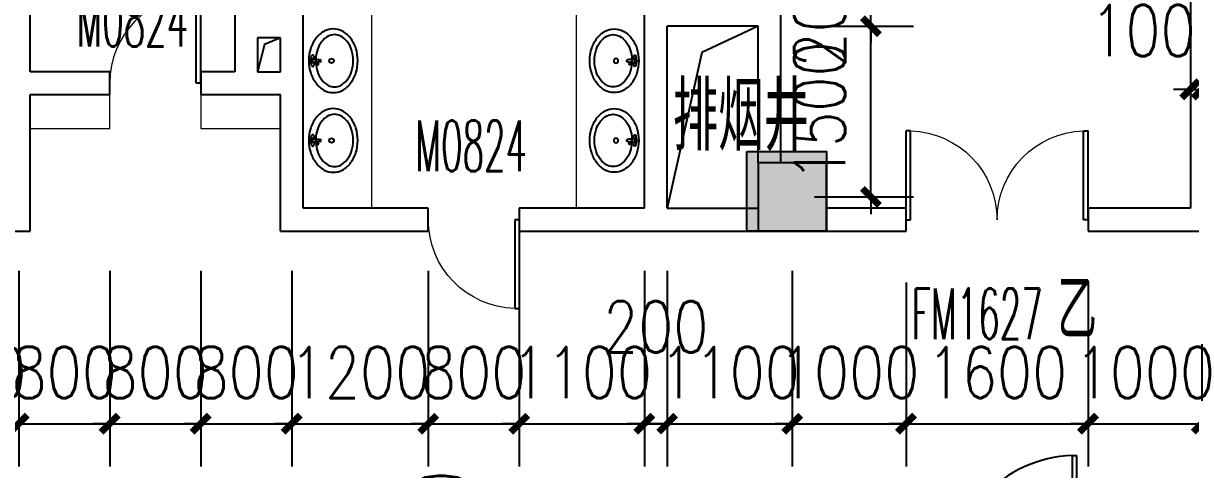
# Model space of a CAD drawing. Extents: x 1417642 to 3570900, y 124798 to 1191112.
# Drawn here: x 1460650 to 1470912, y 401999 to 405920 of the extents above; entities that cross this region are included whole.
import ezdxf

# ---------------------------------------------------------------- set-up
doc = ezdxf.new("R2010")
doc.units = 0
doc.header["$LTSCALE"] = 1000
doc.header["$MEASUREMENT"] = 0
doc.layers.get('0').update_dxf_attribs({"linetype": 'CONTINUOUS'})
doc.layers.get('Defpoints').update_dxf_attribs({"linetype": 'CONTINUOUS'})
for name, color, linetype in [('colu', 2, 'CONTINUOUS'), ('COLUMN', 9, 'CONTINUOUS'), ('LATRINE', 6, 'CONTINUOUS'), ('LVTRY', 6, 'CONTINUOUS'), ('PUB_DIM', 3, 'CONTINUOUS'), ('PUB_HATCH', 8, 'CONTINUOUS'), ('PUB_TEXT', 40, 'CONTINUOUS'), ('tiaozheng', 20, 'CONTINUOUS'), ('WALL', 4, 'CONTINUOUS'), ('WINDOW', 2, 'CONTINUOUS'), ('WINDOW_TEXT', 7, 'CONTINUOUS'), ('柱填充 @ 1', 8, 'CONTINUOUS')]:
    doc.layers.add(name, color=color, linetype=linetype)
doc.styles.add('_TCH_WINDOW', font='ROMANS.shx', dxfattribs={"width": 0.7, "height": 400, "bigfont": 'Z.shx'})
doc.styles.add('DIM_FONT', font='SIMPLEX.shx', dxfattribs={"width": 0.8})
doc.styles.add('Z', font='ROMANS', dxfattribs={"width": 0.7, "bigfont": 'Z'})
doc.dimstyles.new('DIMN150', dxfattribs={"dimscale": 1.5, "dimtxt": 300, "dimasz": 100, "dimexe": 250, "dimexo": 300, "dimgap": 150, "dimtad": 1, "dimdec": 0, "dimzin": 0, "dimdsep": 46, "dimtxsty": 'DIM_FONT', "dimblk": 'ARCHTICK', "dimcen": 0.09, "dimdle": 1.5, "dimclrt": 7, "dimazin": 2, "dimtfac": 1, "dimtdec": 0, "dimtix": 1, "dimtmove": 2, "dimatfit": 3, "dimldrblk": 'ARCHTICK', "dimfxl": 1, "dimtolj": 1, "dimtzin": 0, "dimarcsym": 0})

# ---------------------------------------------------------------- blocks, each defined once
blk = doc.blocks.new('5873')
at = {"layer": '柱填充 @ 1', "ltscale": 1000}
blk.add_hatch(color=256, dxfattribs=at).paths.add_polyline_path([(1531128, 706185), (1531828, 706185), (1531828, 705485), (1531128, 705485)])
at = {"layer": 'colu', "ltscale": 1000}
blk.add_lwpolyline([(1531128, 706185), (1531828, 706185), (1531828, 705485), (1531128, 705485)], close=True, dxfattribs=at)
blk = doc.blocks.new('_ArchTick')
at = {"color": 0, "linetype": 'ByBlock', "const_width": 0.4}
blk.add_lwpolyline([(-0.5, -0.5), (0.5, 0.5)], dxfattribs=at)
blk = doc.blocks.new('*D1607')
at = {"layer": 'Defpoints', "color": 0}
for p in [(1464842, 401095), (1465374, 401095), (1465374, 400895)]:
    blk.add_point(p, dxfattribs=at)
at = {"layer": 'PUB_DIM', "color": 0, "lineweight": -2}
for p, q in [((1464842, 401095), (1464842, 401245)), ((1464924, 401095), (1464467, 401095)), ((1464842, 400895), (1464842, 401095)), ((1464924, 400895), (1464467, 400895)), ((1464842, 400895), (1464842, 400745))]:
    blk.add_line(p, q, dxfattribs=at)
at = {"layer": 'PUB_DIM', "color": 0, "lineweight": -2, "xscale": 150, "yscale": 150, "zscale": 150}
for p, rotation in [((1464842, 401095), 270), ((1464842, 400895), 90)]:
    blk.add_blockref('_ArchTick', p, dxfattribs=dict(at, rotation=rotation))
at = {"layer": 'PUB_DIM', "color": 7, "insert": (1464324, 401529), "char_height": 450, "attachment_point": 5, "rotation": 90, "style": 'DIM_FONT'}
blk.add_mtext('\\A1;200', dxfattribs=at)
blk = doc.blocks.new('*D1609')
at = {"layer": 'Defpoints', "color": 0}
for p in [(1467156, 406095), (1468101, 406095), (1467156, 405895)]:
    blk.add_point(p, dxfattribs=at)
at = {"layer": 'PUB_DIM', "color": 0, "lineweight": -2}
for p, q in [((1468101, 406095), (1468101, 406245)), ((1467606, 406095), (1468476, 406095)), ((1468101, 405895), (1468101, 406095)), ((1467606, 405895), (1468476, 405895)), ((1468101, 405895), (1468101, 405745))]:
    blk.add_line(p, q, dxfattribs=at)
at = {"layer": 'PUB_DIM', "color": 0, "lineweight": -2, "xscale": 150, "yscale": 150, "zscale": 150}
for p, rotation in [((1468101, 406095), 270), ((1468101, 405895), 90)]:
    blk.add_blockref('_ArchTick', p, dxfattribs=dict(at, rotation=rotation))
at = {"layer": 'PUB_DIM', "color": 7, "insert": (1467651, 405995), "char_height": 450, "attachment_point": 5, "rotation": 90, "style": 'DIM_FONT'}
blk.add_mtext('\\A1;200', dxfattribs=at)
blk = doc.blocks.new('*D1610')
at = {"layer": 'Defpoints', "color": 0}
for p in [(1467156, 405895), (1468101, 405895), (1467156, 404395)]:
    blk.add_point(p, dxfattribs=at)
at = {"layer": 'PUB_DIM', "color": 0, "lineweight": -2}
for p, q in [((1468101, 405895), (1468101, 406045)), ((1467606, 405895), (1468476, 405895)), ((1468101, 404395), (1468101, 405895)), ((1467606, 404395), (1468476, 404395)), ((1468101, 404395), (1468101, 404245))]:
    blk.add_line(p, q, dxfattribs=at)
at = {"layer": 'PUB_DIM', "color": 0, "lineweight": -2, "xscale": 150, "yscale": 150, "zscale": 150}
for p, rotation in [((1468101, 405895), 270), ((1468101, 404395), 90)]:
    blk.add_blockref('_ArchTick', p, dxfattribs=dict(at, rotation=rotation))
at = {"layer": 'PUB_DIM', "color": 7, "insert": (1467651, 405145), "char_height": 450, "attachment_point": 5, "rotation": 90, "style": 'DIM_FONT'}
blk.add_mtext('\\A1;1500', dxfattribs=at)
blk = doc.blocks.new('*D1611')
at = {"layer": 'Defpoints', "color": 0}
for p in [(1470910, 405809), (1471010, 405809), (1471010, 405340)]:
    blk.add_point(p, dxfattribs=at)
at = {"layer": 'PUB_DIM', "color": 0, "lineweight": -2}
for p, q in [((1470910, 405340), (1470760, 405340)), ((1470910, 405359), (1470910, 404965)), ((1470910, 405340), (1471010, 405340)), ((1471010, 405359), (1471010, 404965)), ((1471010, 405340), (1471160, 405340))]:
    blk.add_line(p, q, dxfattribs=at)
at = {"layer": 'PUB_DIM', "color": 0, "lineweight": -2, "xscale": 150, "yscale": 150, "zscale": 150}
blk.add_blockref('_ArchTick', (1470910, 405340), dxfattribs=at)
at = {"layer": 'PUB_DIM', "color": 0, "lineweight": -2, "xscale": 150, "yscale": 150, "zscale": 150, "rotation": 180}
blk.add_blockref('_ArchTick', (1471010, 405340), dxfattribs=at)
at = {"layer": 'PUB_DIM', "color": 7, "insert": (1470493, 405857), "char_height": 450, "attachment_point": 5, "style": 'DIM_FONT'}
blk.add_mtext('\\A1;100', dxfattribs=at)
blk = doc.blocks.new('*D1866')
at = {"layer": 'Defpoints', "color": 0}
for p in [(1466310, 404195), (1467410, 404195), (1467410, 402403)]:
    blk.add_point(p, dxfattribs=at)
at = {"layer": 'PUB_DIM', "color": 0, "lineweight": -2}
for p, q in [((1466310, 403745), (1466310, 402028)), ((1467410, 403745), (1467410, 402028)), ((1466310, 402403), (1466160, 402403)), ((1466310, 402403), (1467410, 402403)), ((1467410, 402403), (1467560, 402403))]:
    blk.add_line(p, q, dxfattribs=at)
at = {"layer": 'PUB_DIM', "color": 0, "lineweight": -2, "xscale": 150, "yscale": 150, "zscale": 150}
blk.add_blockref('_ArchTick', (1466310, 402403), dxfattribs=at)
at = {"layer": 'PUB_DIM', "color": 0, "lineweight": -2, "xscale": 150, "yscale": 150, "zscale": 150, "rotation": 180}
blk.add_blockref('_ArchTick', (1467410, 402403), dxfattribs=at)
at = {"layer": 'PUB_DIM', "color": 7, "insert": (1466860, 402853), "char_height": 450, "attachment_point": 5, "style": 'DIM_FONT'}
blk.add_mtext('\\A1;1100', dxfattribs=at)
blk = doc.blocks.new('*D1867')
at = {"layer": 'Defpoints', "color": 0}
for p in [(1466110, 404195), (1466310, 404195), (1466310, 402403)]:
    blk.add_point(p, dxfattribs=at)
at = {"layer": 'PUB_DIM', "color": 0, "lineweight": -2}
for p, q in [((1466110, 403745), (1466110, 402028)), ((1466310, 403745), (1466310, 402028)), ((1466110, 402403), (1465960, 402403)), ((1466110, 402403), (1466310, 402403)), ((1466310, 402403), (1466460, 402403))]:
    blk.add_line(p, q, dxfattribs=at)
at = {"layer": 'PUB_DIM', "color": 0, "lineweight": -2, "xscale": 150, "yscale": 150, "zscale": 150}
blk.add_blockref('_ArchTick', (1466110, 402403), dxfattribs=at)
at = {"layer": 'PUB_DIM', "color": 0, "lineweight": -2, "xscale": 150, "yscale": 150, "zscale": 150, "rotation": 180}
blk.add_blockref('_ArchTick', (1466310, 402403), dxfattribs=at)
at = {"layer": 'PUB_DIM', "color": 7, "insert": (1466210, 403254), "char_height": 450, "attachment_point": 5, "style": 'DIM_FONT'}
blk.add_mtext('\\A1;200', dxfattribs=at)
blk = doc.blocks.new('*D1868')
at = {"layer": 'Defpoints', "color": 0}
for p in [(1465010, 404195), (1466110, 404195), (1466110, 402403)]:
    blk.add_point(p, dxfattribs=at)
at = {"layer": 'PUB_DIM', "color": 0, "lineweight": -2}
for p, q in [((1465010, 403745), (1465010, 402028)), ((1466110, 403745), (1466110, 402028)), ((1465010, 402403), (1464860, 402403)), ((1465010, 402403), (1466110, 402403)), ((1466110, 402403), (1466260, 402403))]:
    blk.add_line(p, q, dxfattribs=at)
at = {"layer": 'PUB_DIM', "color": 0, "lineweight": -2, "xscale": 150, "yscale": 150, "zscale": 150}
blk.add_blockref('_ArchTick', (1465010, 402403), dxfattribs=at)
at = {"layer": 'PUB_DIM', "color": 0, "lineweight": -2, "xscale": 150, "yscale": 150, "zscale": 150, "rotation": 180}
blk.add_blockref('_ArchTick', (1466110, 402403), dxfattribs=at)
at = {"layer": 'PUB_DIM', "color": 7, "insert": (1465560, 402853), "char_height": 450, "attachment_point": 5, "style": 'DIM_FONT'}
blk.add_mtext('\\A1;1100', dxfattribs=at)
blk = doc.blocks.new('*D1869')
at = {"layer": 'Defpoints', "color": 0}
for p in [(1464210, 404195), (1465010, 404195), (1465010, 402403)]:
    blk.add_point(p, dxfattribs=at)
at = {"layer": 'PUB_DIM', "color": 0, "lineweight": -2}
for p, q in [((1464210, 403745), (1464210, 402028)), ((1465010, 403745), (1465010, 402028)), ((1464210, 402403), (1464060, 402403)), ((1464210, 402403), (1465010, 402403)), ((1465010, 402403), (1465160, 402403))]:
    blk.add_line(p, q, dxfattribs=at)
at = {"layer": 'PUB_DIM', "color": 0, "lineweight": -2, "xscale": 150, "yscale": 150, "zscale": 150}
blk.add_blockref('_ArchTick', (1464210, 402403), dxfattribs=at)
at = {"layer": 'PUB_DIM', "color": 0, "lineweight": -2, "xscale": 150, "yscale": 150, "zscale": 150, "rotation": 180}
blk.add_blockref('_ArchTick', (1465010, 402403), dxfattribs=at)
at = {"layer": 'PUB_DIM', "color": 7, "insert": (1464610, 402853), "char_height": 450, "attachment_point": 5, "style": 'DIM_FONT'}
blk.add_mtext('\\A1;800', dxfattribs=at)
blk = doc.blocks.new('*D1870')
at = {"layer": 'Defpoints', "color": 0}
for p in [(1463010, 404195), (1464210, 404195), (1464210, 402403)]:
    blk.add_point(p, dxfattribs=at)
at = {"layer": 'PUB_DIM', "color": 0, "lineweight": -2}
for p, q in [((1463010, 403745), (1463010, 402028)), ((1464210, 403745), (1464210, 402028)), ((1463010, 402403), (1462860, 402403)), ((1463010, 402403), (1464210, 402403)), ((1464210, 402403), (1464360, 402403))]:
    blk.add_line(p, q, dxfattribs=at)
at = {"layer": 'PUB_DIM', "color": 0, "lineweight": -2, "xscale": 150, "yscale": 150, "zscale": 150}
blk.add_blockref('_ArchTick', (1463010, 402403), dxfattribs=at)
at = {"layer": 'PUB_DIM', "color": 0, "lineweight": -2, "xscale": 150, "yscale": 150, "zscale": 150, "rotation": 180}
blk.add_blockref('_ArchTick', (1464210, 402403), dxfattribs=at)
at = {"layer": 'PUB_DIM', "color": 7, "insert": (1463610, 402853), "char_height": 450, "attachment_point": 5, "style": 'DIM_FONT'}
blk.add_mtext('\\A1;1200', dxfattribs=at)
blk = doc.blocks.new('*D1871')
at = {"layer": 'Defpoints', "color": 0}
for p in [(1462210, 404195), (1463010, 404195), (1463010, 402403)]:
    blk.add_point(p, dxfattribs=at)
at = {"layer": 'PUB_DIM', "color": 0, "lineweight": -2}
for p, q in [((1462210, 403745), (1462210, 402028)), ((1463010, 403745), (1463010, 402028)), ((1462210, 402403), (1462060, 402403)), ((1462210, 402403), (1463010, 402403)), ((1463010, 402403), (1463160, 402403))]:
    blk.add_line(p, q, dxfattribs=at)
at = {"layer": 'PUB_DIM', "color": 0, "lineweight": -2, "xscale": 150, "yscale": 150, "zscale": 150}
blk.add_blockref('_ArchTick', (1462210, 402403), dxfattribs=at)
at = {"layer": 'PUB_DIM', "color": 0, "lineweight": -2, "xscale": 150, "yscale": 150, "zscale": 150, "rotation": 180}
blk.add_blockref('_ArchTick', (1463010, 402403), dxfattribs=at)
at = {"layer": 'PUB_DIM', "color": 7, "insert": (1462610, 402853), "char_height": 450, "attachment_point": 5, "style": 'DIM_FONT'}
blk.add_mtext('\\A1;800', dxfattribs=at)
blk = doc.blocks.new('*D1872')
at = {"layer": 'Defpoints', "color": 0}
for p in [(1461410, 404195), (1462210, 404195), (1462210, 402403)]:
    blk.add_point(p, dxfattribs=at)
at = {"layer": 'PUB_DIM', "color": 0, "lineweight": -2}
for p, q in [((1461410, 403745), (1461410, 402028)), ((1462210, 403745), (1462210, 402028)), ((1461410, 402403), (1461260, 402403)), ((1461410, 402403), (1462210, 402403)), ((1462210, 402403), (1462360, 402403))]:
    blk.add_line(p, q, dxfattribs=at)
at = {"layer": 'PUB_DIM', "color": 0, "lineweight": -2, "xscale": 150, "yscale": 150, "zscale": 150}
blk.add_blockref('_ArchTick', (1461410, 402403), dxfattribs=at)
at = {"layer": 'PUB_DIM', "color": 0, "lineweight": -2, "xscale": 150, "yscale": 150, "zscale": 150, "rotation": 180}
blk.add_blockref('_ArchTick', (1462210, 402403), dxfattribs=at)
at = {"layer": 'PUB_DIM', "color": 7, "insert": (1461810, 402853), "char_height": 450, "attachment_point": 5, "style": 'DIM_FONT'}
blk.add_mtext('\\A1;800', dxfattribs=at)
blk = doc.blocks.new('*D1873')
at = {"layer": 'Defpoints', "color": 0}
for p in [(1460610, 404195), (1461410, 404195), (1461410, 402403)]:
    blk.add_point(p, dxfattribs=at)
at = {"layer": 'PUB_DIM', "color": 0, "lineweight": -2}
for p, q in [((1460610, 403745), (1460610, 402028)), ((1461410, 403745), (1461410, 402028)), ((1460610, 402403), (1460460, 402403)), ((1460610, 402403), (1461410, 402403)), ((1461410, 402403), (1461560, 402403))]:
    blk.add_line(p, q, dxfattribs=at)
at = {"layer": 'PUB_DIM', "color": 0, "lineweight": -2, "xscale": 150, "yscale": 150, "zscale": 150}
blk.add_blockref('_ArchTick', (1460610, 402403), dxfattribs=at)
at = {"layer": 'PUB_DIM', "color": 0, "lineweight": -2, "xscale": 150, "yscale": 150, "zscale": 150, "rotation": 180}
blk.add_blockref('_ArchTick', (1461410, 402403), dxfattribs=at)
at = {"layer": 'PUB_DIM', "color": 7, "insert": (1461010, 402853), "char_height": 450, "attachment_point": 5, "style": 'DIM_FONT'}
blk.add_mtext('\\A1;800', dxfattribs=at)
blk = doc.blocks.new('*D1874')
at = {"layer": 'Defpoints', "color": 0}
for p in [(1459510, 404195), (1460610, 404195), (1460610, 402403)]:
    blk.add_point(p, dxfattribs=at)
at = {"layer": 'PUB_DIM', "color": 0, "lineweight": -2}
for p, q in [((1459510, 403745), (1459510, 402028)), ((1460610, 403745), (1460610, 402028)), ((1459510, 402403), (1459360, 402403)), ((1459510, 402403), (1460610, 402403)), ((1460610, 402403), (1460760, 402403))]:
    blk.add_line(p, q, dxfattribs=at)
at = {"layer": 'PUB_DIM', "color": 0, "lineweight": -2, "xscale": 150, "yscale": 150, "zscale": 150}
blk.add_blockref('_ArchTick', (1459510, 402403), dxfattribs=at)
at = {"layer": 'PUB_DIM', "color": 0, "lineweight": -2, "xscale": 150, "yscale": 150, "zscale": 150, "rotation": 180}
blk.add_blockref('_ArchTick', (1460610, 402403), dxfattribs=at)
at = {"layer": 'PUB_DIM', "color": 7, "insert": (1460060, 402853), "char_height": 450, "attachment_point": 5, "style": 'DIM_FONT'}
blk.add_mtext('\\A1;1100', dxfattribs=at)
blk = doc.blocks.new('*D1877')
at = {"layer": 'Defpoints', "color": 0}
for p in [(1470010, 404095), (1471010, 404095), (1471010, 402403)]:
    blk.add_point(p, dxfattribs=at)
at = {"layer": 'PUB_DIM', "color": 0, "lineweight": -2}
for p, q in [((1470010, 403645), (1470010, 402028)), ((1471010, 403645), (1471010, 402028)), ((1470010, 402403), (1469860, 402403)), ((1470010, 402403), (1471010, 402403)), ((1471010, 402403), (1471160, 402403))]:
    blk.add_line(p, q, dxfattribs=at)
at = {"layer": 'PUB_DIM', "color": 0, "lineweight": -2, "xscale": 150, "yscale": 150, "zscale": 150}
blk.add_blockref('_ArchTick', (1470010, 402403), dxfattribs=at)
at = {"layer": 'PUB_DIM', "color": 0, "lineweight": -2, "xscale": 150, "yscale": 150, "zscale": 150, "rotation": 180}
blk.add_blockref('_ArchTick', (1471010, 402403), dxfattribs=at)
at = {"layer": 'PUB_DIM', "color": 7, "insert": (1470510, 402853), "char_height": 450, "attachment_point": 5, "style": 'DIM_FONT'}
blk.add_mtext('\\A1;1000', dxfattribs=at)
blk = doc.blocks.new('*D1878')
at = {"layer": 'Defpoints', "color": 0}
for p in [(1468410, 404095), (1470010, 404095), (1470010, 402403)]:
    blk.add_point(p, dxfattribs=at)
at = {"layer": 'PUB_DIM', "color": 0, "lineweight": -2}
for p, q in [((1468410, 403645), (1468410, 402028)), ((1470010, 403645), (1470010, 402028)), ((1468410, 402403), (1468260, 402403)), ((1468410, 402403), (1470010, 402403)), ((1470010, 402403), (1470160, 402403))]:
    blk.add_line(p, q, dxfattribs=at)
at = {"layer": 'PUB_DIM', "color": 0, "lineweight": -2, "xscale": 150, "yscale": 150, "zscale": 150}
blk.add_blockref('_ArchTick', (1468410, 402403), dxfattribs=at)
at = {"layer": 'PUB_DIM', "color": 0, "lineweight": -2, "xscale": 150, "yscale": 150, "zscale": 150, "rotation": 180}
blk.add_blockref('_ArchTick', (1470010, 402403), dxfattribs=at)
at = {"layer": 'PUB_DIM', "color": 7, "insert": (1469210, 402853), "char_height": 450, "attachment_point": 5, "style": 'DIM_FONT'}
blk.add_mtext('\\A1;1600', dxfattribs=at)
blk = doc.blocks.new('*D1879')
at = {"layer": 'Defpoints', "color": 0}
for p in [(1467410, 404095), (1468410, 404095), (1468410, 402403)]:
    blk.add_point(p, dxfattribs=at)
at = {"layer": 'PUB_DIM', "color": 0, "lineweight": -2}
for p, q in [((1467410, 403645), (1467410, 402028)), ((1468410, 403645), (1468410, 402028)), ((1467410, 402403), (1467260, 402403)), ((1467410, 402403), (1468410, 402403)), ((1468410, 402403), (1468560, 402403))]:
    blk.add_line(p, q, dxfattribs=at)
at = {"layer": 'PUB_DIM', "color": 0, "lineweight": -2, "xscale": 150, "yscale": 150, "zscale": 150}
blk.add_blockref('_ArchTick', (1467410, 402403), dxfattribs=at)
at = {"layer": 'PUB_DIM', "color": 0, "lineweight": -2, "xscale": 150, "yscale": 150, "zscale": 150, "rotation": 180}
blk.add_blockref('_ArchTick', (1468410, 402403), dxfattribs=at)
at = {"layer": 'PUB_DIM', "color": 7, "insert": (1467910, 402853), "char_height": 450, "attachment_point": 5, "style": 'DIM_FONT'}
blk.add_mtext('\\A1;1000', dxfattribs=at)
blk = doc.blocks.new('_FZH')
blk.add_lwpolyline([(-0.5, -0.5), (0.5, -0.5), (0.5, 0.5), (-0.5, 0.5)], close=True)
at = {"layer": 'PUB_HATCH'}
blk.add_solid([(-0.5, -0.5), (0.5, -0.5), (-0.5, 0.5), (0.5, 0.5)], dxfattribs=at)
blk = doc.blocks.new('$DorLib2D$00000225')
at = {"color": 0}
for p, q in [((0.475, -0.0014), (0.475, 0.7521)), ((0.475, 0.7521), (0.5, 0.7521)), ((0.5, -0.0014), (0.5, 0.7521)), ((-0.5, 0), (-0.5, 0.252)), ((-0.475, 0.252), (-0.5, 0.252)), ((-0.475, 0), (-0.475, 0.252)), ((-0.475, 0), (-0.5, 0)), ((0.475, -0.0014), (0.5, -0.0014))]:
    blk.add_line(p, q, dxfattribs=at)
for centre, radius, start, end in [((0.5046, -0.0019), 0.7546, 92.24927, 179.72377), ((-0.5008, 0.0026), 0.2508, 359.78987, 84.09744)]:
    blk.add_arc(centre, radius, start, end, dxfattribs=at)
blk = doc.blocks.new('$lvtry$00000193')
for p, q in [((-17, -43, 0), (-17, -33, 0)), ((17, -43, 0), (17, -33, 0))]:
    blk.add_line(p, q)
at = {"elevation": 0}
blk.add_lwpolyline([(280, -215, 0.12431), (260, -136, 0.105707), (198, -63, 0.086941), (110, -17, 0.077137), (0, 0, 0.077137), (-110, -17, 0.086941), (-198, -63, 0.105707), (-260, -136, 0.12431), (-280, -215, 0.12431), (-260, -294, 0.105707), (-198, -367, 0.086941), (-110, -413, 0.077137), (0, -430, 0.077137), (110, -413, 0.086941), (198, -367, 0.105707), (260, -294, 0.12431)], format="xyb", close=True, dxfattribs=at)
blk.add_lwpolyline([(-25, -61, 0.056876), (-95, -75, 0.086941), (-168, -113, 0.105707), (-216, -170, 0.12431), (-230, -225, 0.12431), (-216, -280, 0.105707), (-168, -337, 0.086941), (-95, -375, 0.077137), (0, -390, 0.077137), (95, -375, 0.086941), (168, -337, 0.105707), (216, -280, 0.12431), (230, -225, 0.12431), (216, -170, 0.105707), (168, -113, 0.086941), (95, -75, 0.06676), (13, -60, 0.06676)], format="xyb", dxfattribs=at)
for centre, radius in [((0, -43, 0), 16.7), ((0, -200, 0), 20)]:
    blk.add_circle(centre, radius)
for centre, radius, start, end in [((-40, -34, 0), 10.1, 106.6096, 258.1648), ((-64, 234, 0), 259, 274.7069, 282.3732), ((-75, -213, 0), 173, 71.36, 79.1873), ((-29, -80, 0), 6.77, 155.344, 308.3224), ((-171, 19, 0), 166, 324.8411, 338.1337), ((-171, 19, 0), 170, 324.8411, 331.3523), ((-29, -80, 0), 3.37, 155.344, 308.3224), ((100, -194, 0), 170, 132.3141, 138.8253), ((100, -194, 0), 166, 125.5327, 138.8253), ((-12, -58, 0), 10.6, 201.8924, 261.774), ((0, -33, 0), 16.7, 0, 180), ((-381, -115, 0), 372, 2.3982, 6.7627), ((0, -96, 0), 9.9, 201.7837, 338.2163), ((64, 234, 0), 259, 257.6268, 265.2931), ((381, -115, 0), 372, 170.1008, 177.6018), ((75, -213, 0), 173, 100.8127, 110.4191), ((40, -34, 0), 10.1, 281.8352, 73.3904)]:
    blk.add_arc(centre, radius, start, end)
blk.add_point((0, -33, 0))
blk = doc.blocks.new('$DorLib2D$00000001')
for p, q in [((0.45, 0.975), (0.5, 0.975)), ((0.45, 0), (0.45, 0.975)), ((0.5, 0), (0.5, 0.975)), ((0.5, 0), (0.45, 0))]:
    blk.add_line(p, q)
at = {"lineweight": 13}
blk.add_arc((0.475, 0), 0.975, 91.4693, 180, dxfattribs=at)
blk = doc.blocks.new('$DorLib2D$00000002')
for p, q in [((-0.5, 0), (-0.5, 0.4875)), ((-0.475, 0.4875), (-0.5, 0.4875)), ((-0.475, 0), (-0.475, 0.4875)), ((0.475, 0), (0.475, 0.4875)), ((0.475, 0.4875), (0.5, 0.4875)), ((0.5, 0), (0.5, 0.4875)), ((-0.5, 0), (-0.475, 0)), ((0.5, 0), (0.475, 0))]:
    blk.add_line(p, q)
at = {"lineweight": 13}
for centre, start, end in [((-0.4875, 0), 0, 88.53072), ((0.4875, 0), 91.46928, 180)]:
    blk.add_arc(centre, 0.4875, start, end, dxfattribs=at)

msp = doc.modelspace()

# ---------------------------------------------------------------- linework, layer by layer
at = {"layer": 'LATRINE', "lineweight": 0}
for points in [[(1463710.3, 407495.4), (1463710.3, 404292.5)], [(1465510.3, 407495.4), (1465510.3, 404292.5)]]:
    msp.add_lwpolyline(points, dxfattribs=at)
at = {"layer": 'LVTRY', "lineweight": 0}
for points in [[(1461410.3, 405295.4), (1460710.3, 405295.4), (1460710.3, 404995.7), (1461410.3, 404995.7)], [(1462910.3, 405295.4), (1462210.3, 405295.4), (1462210.3, 404995.7), (1462910.3, 404995.7)]]:
    msp.add_lwpolyline(points, close=True, dxfattribs=at)
at = {"layer": 'tiaozheng', "color": 2}
for p, q in [((1467110.3, 405895.4), (1466613.9, 405663.6)), ((1462910.3, 405792.5), (1462770.4, 405735.2)), ((1462770.4, 405735.2), (1462710.3, 405495.4)), ((1466613.9, 405663.6), (1466310.3, 404295.5))]:
    msp.add_line(p, q, dxfattribs=at)
at = {"layer": 'WALL'}
for p, q in [((1470910.3, 412495.5), (1470910.3, 404295.5)), ((1460710.3, 405495.4), (1460710.3, 407495.4)), ((1463110.3, 405892.5), (1463110.3, 407495.4)), ((1462510.3, 405992.5), (1462510.3, 405495.4)), ((1466110.3, 404295.5), (1466110.3, 405995.4)), ((1467310.3, 404695.5), (1467310.3, 405995.4)), ((1463110.3, 405395.4), (1463110.3, 405892.5)), ((1466310.3, 404295.5), (1466310.3, 405895.4)), ((1467110.3, 405895.4), (1466310.3, 405895.4)), ((1467110.3, 404695.5), (1467110.3, 405895.4)), ((1462910.3, 405792.5), (1462710.3, 405792.5)), ((1462710.3, 405792.5), (1462710.3, 405495.4)), ((1462910.3, 405495.4), (1462910.3, 405792.5)), ((1461410.3, 405495.4), (1460710.3, 405495.4)), ((1461410.3, 405295.4), (1461410.3, 405495.4)), ((1462510.3, 405495.4), (1462210.3, 405495.4)), ((1462210.3, 405495.4), (1462210.3, 405295.4)), ((1462710.3, 405495.4), (1462910.3, 405495.4)), ((1463110.3, 404295.5), (1463110.3, 405395.4)), ((1460710.3, 404095.5), (1460710.3, 405295.4)), ((1460710.3, 405295.4), (1461410.3, 405295.4)), ((1462210.3, 405295.4), (1462610.3, 405295.4)), ((1462610.3, 405295.4), (1462910.3, 405295.4)), ((1462910.3, 404095.5), (1462910.3, 405295.4)), ((1464210.3, 404295.5), (1463110.3, 404295.5)), ((1464210.3, 404095.5), (1464210.3, 404295.5)), ((1466110.3, 404295.5), (1465010.3, 404295.5)), ((1465010.3, 404295.5), (1465010.3, 404095.5)), ((1466310.3, 404295.5), (1467110.3, 404295.5)), ((1468410.3, 404295.5), (1467710.3, 404295.5)), ((1468410.3, 404095.5), (1468410.3, 404295.5)), ((1470910.3, 404295.5), (1470010.3, 404295.5)), ((1470010.3, 404295.5), (1470010.3, 404095.5)), ((1459510.3, 404095.5), (1460710.3, 404095.5)), ((1462910.3, 404095.5), (1464210.3, 404095.5)), ((1465010.3, 404095.5), (1466210.3, 404095.5)), ((1466210.3, 404095.5), (1467110.3, 404095.5)), ((1467710.3, 404095.5), (1468410.3, 404095.5)), ((1470010.3, 404095.5), (1471010.3, 404095.5))]:
    msp.add_line(p, q, dxfattribs=at)

# ---------------------------------------------------------------- block references
at = {"layer": 'COLUMN', "lineweight": 0, "xscale": 600, "yscale": 600, "zscale": 600}
msp.add_blockref('_FZH', (1467410.3, 404395.5), dxfattribs=at)
at = {"layer": 'LVTRY', "lineweight": 0, "rotation": 90.00000000000001}
for p in [(1463160.3, 405591.6), (1463160.3, 404891.6)]:
    msp.add_blockref('$lvtry$00000193', p, dxfattribs=at)
at = {"layer": 'LVTRY', "lineweight": 0, "yscale": -0.9999999999999998, "rotation": 90.00000000000001}
for p in [(1466060.3, 405591.6), (1466060.3, 404891.6)]:
    msp.add_blockref('$lvtry$00000193', p, dxfattribs=at)
at = {"layer": 'tiaozheng'}
msp.add_blockref('5873', (-64117.3, -301389.9), dxfattribs=at)
at = {"layer": 'WINDOW', "lineweight": 0}
ref = msp.add_blockref('$DorLib2D$00000001', (1461810.3, 405395.4), dxfattribs=dict(at, xscale=800, yscale=800, zscale=800))
ref.add_attrib('A', 'M0824', (1461117.2, 405716.7), dxfattribs={"layer": 'WINDOW_TEXT', "lineweight": 0, "height": 446.25, "style": '_TCH_WINDOW', "width": 0.494118})
ref = msp.add_blockref('$DorLib2D$00000001', (1464610.3, 404195.5), dxfattribs=dict(at, xscale=800, yscale=-800, zscale=800))
ref.add_attrib('A', 'M0824', (1464095.8, 404620.6), dxfattribs={"layer": 'WINDOW_TEXT', "lineweight": 0, "height": 446.25, "style": '_TCH_WINDOW', "width": 0.494118})
at = {"layer": 'WINDOW', "lineweight": 0, "xscale": -1600, "yscale": 1600, "zscale": -1600}
msp.add_blockref('$DorLib2D$00000002', (1469210.3, 404195.5), dxfattribs=at)
at = {"layer": 'WINDOW', "lineweight": 0}
ref = msp.add_blockref('$DorLib2D$00000225', (1469160.3, 400995.5), dxfattribs=dict(at, xscale=1500, yscale=1500, zscale=1500))
ref.add_attrib('A', 'M1527', (1468651, 400259.8), dxfattribs={"layer": 'WINDOW_TEXT', "lineweight": 0, "height": 446.25, "style": '_TCH_WINDOW', "width": 0.494118})

# ---------------------------------------------------------------- texts
at = {"layer": 'PUB_TEXT', "style": 'Z', "width": 0.7}
msp.add_text('排烟井', height=600, dxfattribs=at).set_placement((1466359.9, 404802.7))
at = {"layer": 'WINDOW_TEXT', "style": '_TCH_WINDOW'}
for s, height, width, p in [('乙', 525, 0.7, (1469739.9, 403145.5)), ('FM1627', 446.25, 0.494118, (1468458.9, 403145.5))]:
    msp.add_text(s, height=height, dxfattribs=dict(at, width=width)).set_placement(p)

# ---------------------------------------------------------------- dimensions: what is measured, and where the dimension line sits
at = {"layer": 'PUB_DIM'}
for p1, p2, distance, picture, middle in [((1467155.7, 405895.4), (1467155.7, 406095.4), -945.2, '*D1609', (1467650.9, 405995.4)), ((1467155.7, 404395.5), (1467155.7, 405895.4), -945.2, '*D1610', (1467650.9, 405145.4)), ((1459510.3, 404195.5), (1460610.3, 404195.5), -1792.3, '*D1874', (1460060.3, 402853.2)), ((1460610.3, 404195.5), (1461410.3, 404195.5), -1792.3, '*D1873', (1461010.3, 402853.2)), ((1461410.3, 404195.5), (1462210.3, 404195.5), -1792.3, '*D1872', (1461810.3, 402853.2)), ((1462210.3, 404195.5), (1463010.3, 404195.5), -1792.3, '*D1871', (1462610.3, 402853.2)), ((1463010.3, 404195.5), (1464210.3, 404195.5), -1792.3, '*D1870', (1463610.3, 402853.2)), ((1464210.3, 404195.5), (1465010.3, 404195.5), -1792.3, '*D1869', (1464610.3, 402853.2)), ((1465010.3, 404195.5), (1466110.3, 404195.5), -1792.3, '*D1868', (1465560.3, 402853.2)), ((1466310.3, 404195.5), (1467410.3, 404195.5), -1792.3, '*D1866', (1466860.3, 402853.2)), ((1467410.3, 404095.5), (1468410.3, 404095.5), -1692.3, '*D1879', (1467910.3, 402853.2)), ((1468410.3, 404095.5), (1470010.3, 404095.5), -1692.3, '*D1878', (1469210.3, 402853.2)), ((1470010.3, 404095.5), (1471010.3, 404095.5), -1692.3, '*D1877', (1470510.3, 402853.2))]:
    dim = msp.add_aligned_dim(p1=p1, p2=p2, distance=distance, dimstyle='DIMN150', dxfattribs=at)
    dim.commit()
    dim.dimension.update_dxf_attribs({"geometry": picture, "text_midpoint": middle})
for base, p1, p2, angle, picture, middle in [((1471010.3, 405339.9), (1470910.3, 405809.2), (1471010.3, 405809.2), 0, '*D1611', (1470492.5, 405857.4)), ((1466310.3, 402403.2), (1466110.3, 404195.5), (1466310.3, 404195.5), 0, '*D1867', (1466210.3, 403254.4)), ((1464841.9, 401095.5), (1465373.7, 400895.5), (1465373.7, 401095.5), 90, '*D1607', (1464324.4, 401529))]:
    dim = msp.add_linear_dim(base=base, p1=p1, p2=p2, angle=angle, dimstyle='DIMN150', dxfattribs=at)
    dim.commit()
    dim.dimension.update_dxf_attribs({"geometry": picture, "text_midpoint": middle, "dimtype": 129})

doc.saveas('drawing.dxf')
